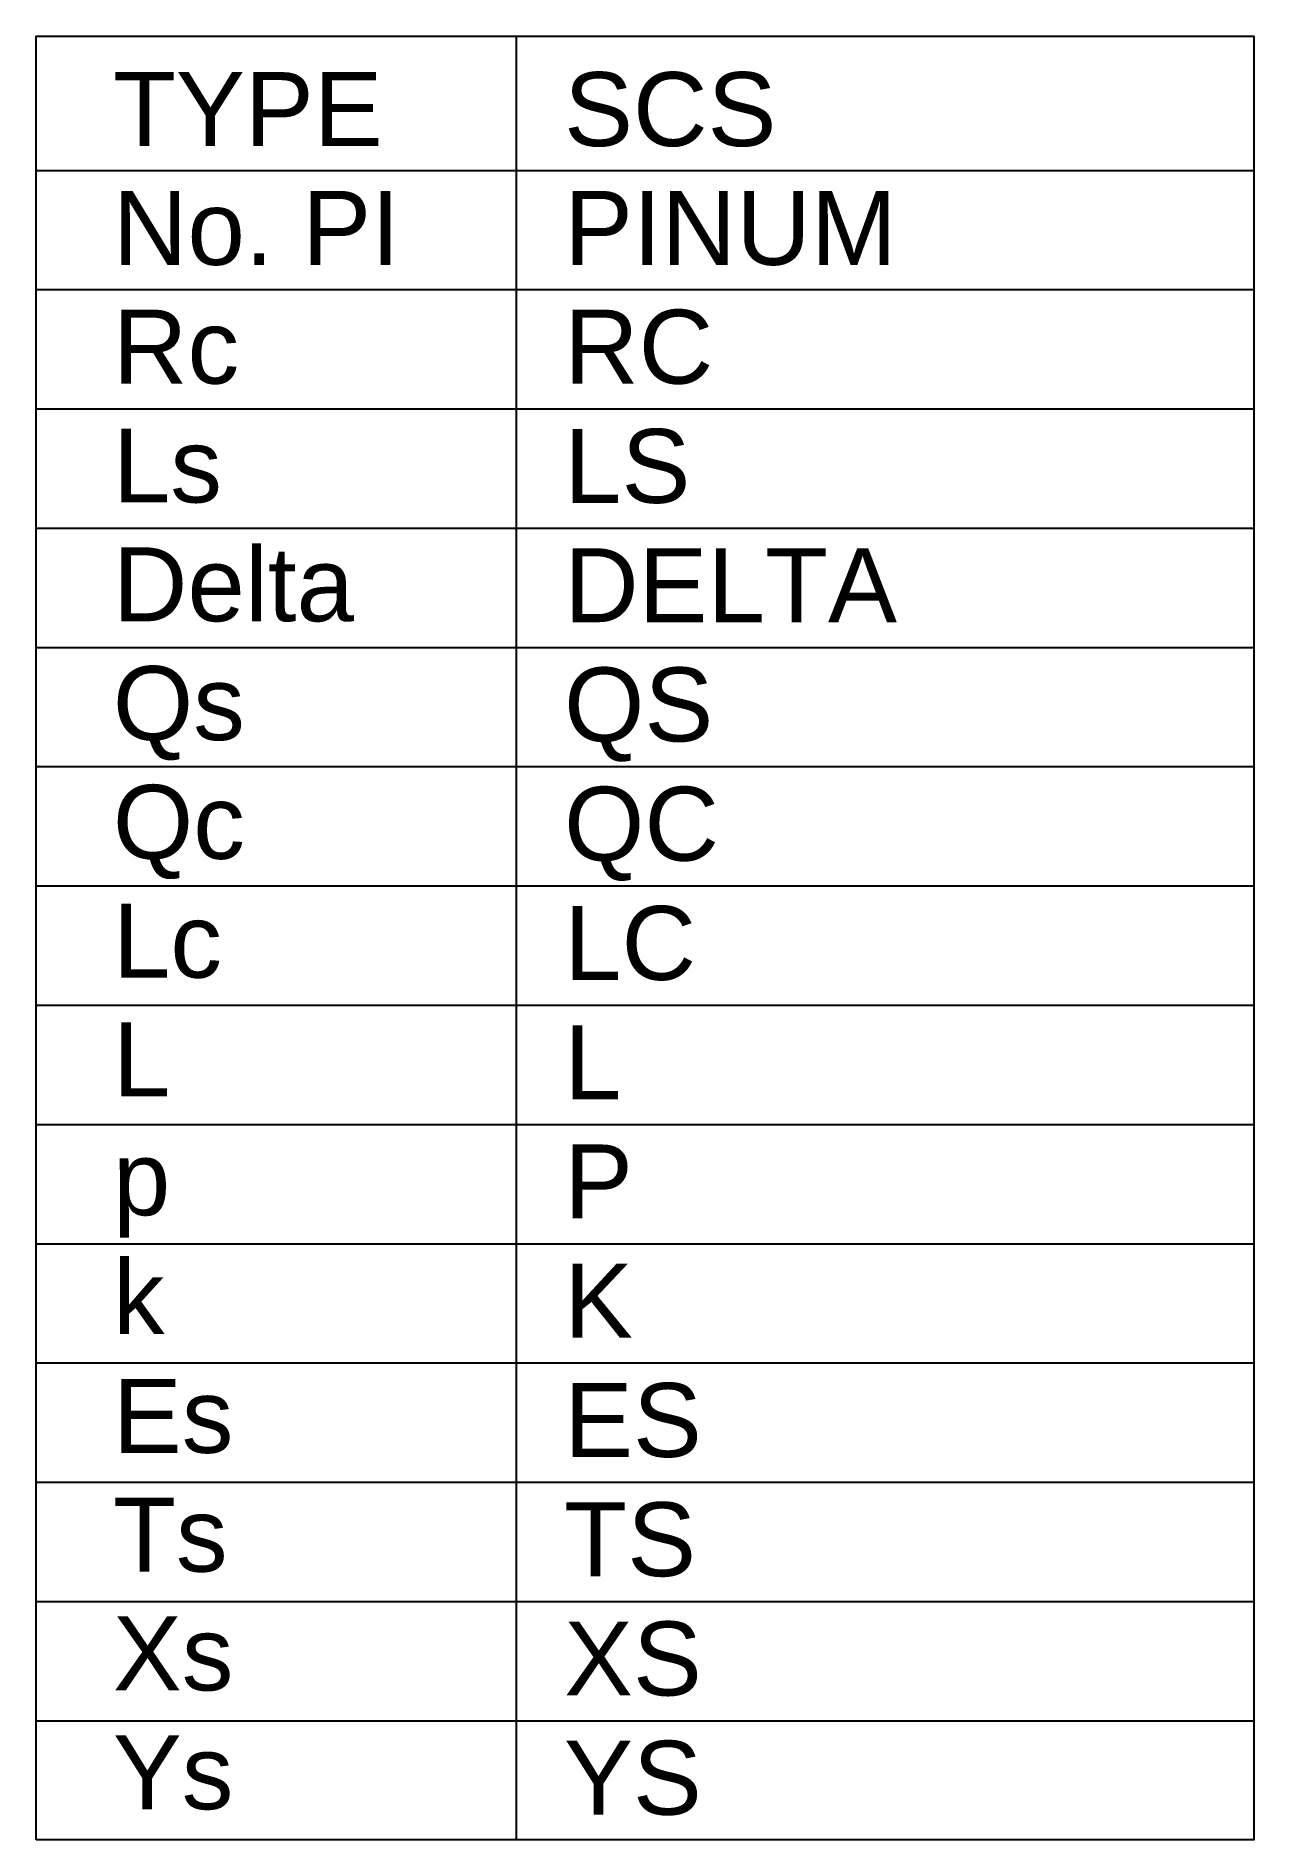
# Model space of a CAD drawing. Header units: inches. Extents: x 0 to 41.2, y -61 to 0.
import ezdxf

# ---------------------------------------------------------------- set-up
doc = ezdxf.new("R2010")
doc.units = ezdxf.units.IN
doc.header["$MEASUREMENT"] = 0
doc.layers.add('tulisan', color=117, linetype='Continuous')
doc.styles.get("Standard").update_dxf_attribs({"font": 'ARIAL.TTF'})

# ---------------------------------------------------------------- blocks, each defined once
blk = doc.blocks.new('table')
at = {"layer": 'tulisan', "ltscale": 0.05}
for p, q in [((13.637, 3.719), (13.637, -57.262)), ((-2.597, -0.821), (38.582, -0.821)), ((-2.597, -4.852), (38.582, -4.852)), ((-2.597, -8.884), (38.582, -8.884)), ((-2.597, -12.915), (38.582, -12.915)), ((-2.597, -16.947), (38.582, -16.947)), ((-2.597, -20.978), (38.582, -20.978)), ((-2.597, -25.01), (38.582, -25.01)), ((-2.597, -29.042), (38.582, -29.042)), ((-2.597, -33.073), (38.582, -33.073)), ((-2.597, -37.105), (38.582, -37.105)), ((-2.597, -41.136), (38.582, -41.136)), ((-2.597, -45.168), (38.582, -45.168)), ((-2.597, -49.199), (38.582, -49.199)), ((-2.597, -53.231), (38.582, -53.231))]:
    blk.add_line(p, q, dxfattribs=at)
blk.add_lwpolyline([(-2.597, -57.262), (-2.597, 3.719), (38.582, 3.719), (38.582, -57.262)], close=True, dxfattribs=at)

msp = doc.modelspace()

# ---------------------------------------------------------------- block references
msp.add_blockref('table', (2.597, -3.719))

# ---------------------------------------------------------------- texts
for s, p in [('TYPE', (2.597, -3.719)), ('SCS', (17.853, -3.719)), ('No. PI', (2.597, -7.735)), ('Rc', (2.597, -11.751)), ('Ls', (2.597, -15.767)), ('Delta', (2.597, -19.783)), ('Qs', (2.597, -23.799)), ('Qc', (2.597, -27.815)), ('Lc', (2.597, -31.831)), ('L', (2.597, -35.847)), ('p', (2.597, -39.863)), ('k', (2.597, -43.879)), ('Es', (2.597, -47.895)), ('Ts', (2.597, -51.911)), ('Xs', (2.597, -55.927)), ('Ys', (2.597, -59.943))]:
    msp.add_text(s, height=2.5).set_placement(p)
for tag, p in [('PINUM', (17.853, -7.735)), ('RC', (17.853, -11.751)), ('LS', (17.853, -15.782)), ('DELTA', (17.853, -19.814)), ('QS', (17.853, -23.845)), ('QC', (17.853, -27.877)), ('LC', (17.853, -31.908)), ('L', (17.853, -35.94)), ('P', (17.853, -39.971)), ('K', (17.853, -44.003)), ('ES', (17.853, -48.035)), ('TS', (17.853, -52.066)), ('XS', (17.853, -56.098)), ('YS', (17.853, -60.129))]:
    msp.add_attdef(tag, p, '', height=2.5)

doc.saveas('drawing.dxf')
